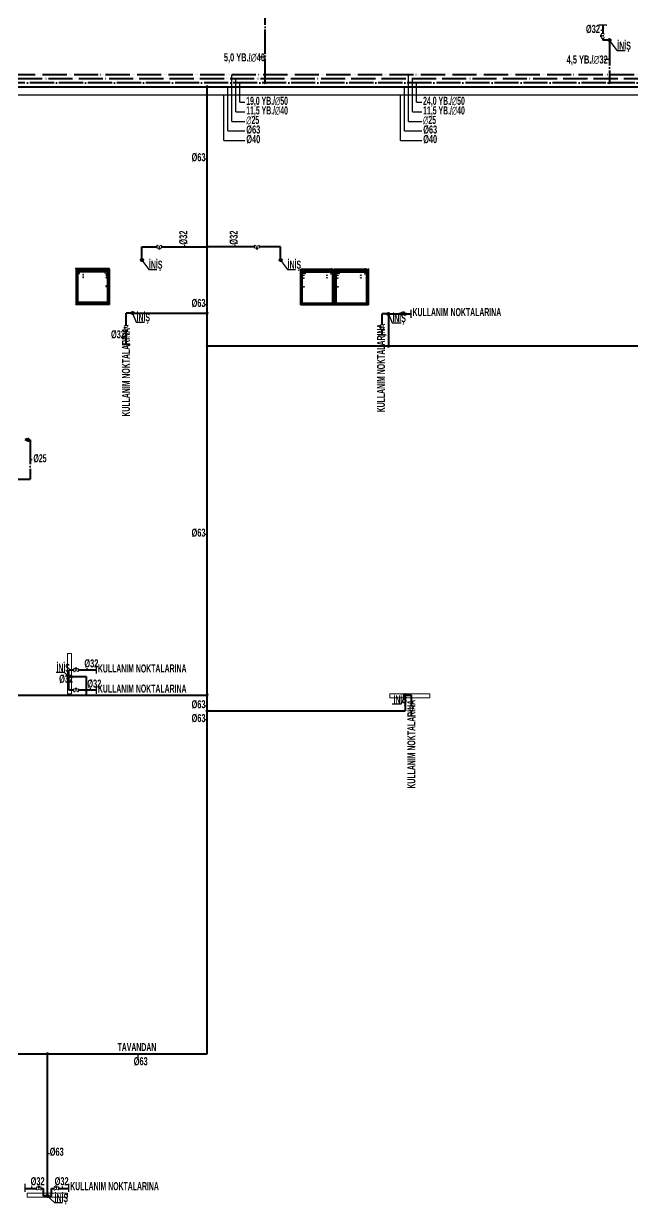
# Model space of a CAD drawing. Header units: centimetres. Extents: x 405464 to 563355, y 50011 to 66875.
# Drawn here: x 485541 to 487052, y 52165 to 55097 of the extents above; entities that cross this region are included whole.
import ezdxf
from ezdxf.enums import TextEntityAlignment as Align

# ---------------------------------------------------------------- set-up
doc = ezdxf.new("R2010")
doc.units = ezdxf.units.CM
for name, pattern in [('SICAKSU1', [75, 60, -6, 0, -3, 0, -6]), ('SIRKUL-1', [78, 60, -6, 0, -3, 0, -3, 0, -6]), ('SOGUKSU1', [72, 60, -6, 0, -6])]:
    doc.linetypes.add(name, pattern=pattern)
doc.layers.add('0-KRCN DI SU', color=41, linetype='D')
for name, color, linetype, lineweight in [('0-KRCN- KAPAMA YERLERİ MİMARİ', 3, 'Continuous', 20), ('0-KRCN-HVL-SANTRAL', 11, 'Continuous', 30), ('0-KRCN-IST-KÜRESEL VANA', 4, 'Continuous', 25), ('0-KRCN-SHT YUMUŞAK SU ÇAP', 201, 'Continuous', 30), ('0-KRCN-SHT-03CIHAZ', 120, 'Continuous', 30), ('0-KRCN-SHT-05CIHAZ', 171, 'Continuous', 40), ('0-KRCN-SHT-PROSES-BORU', 1, '0-Y_LINE', 40), ('0-KRCN-SHT-SICAKSU', 50, 'SICAKSU1', 40), ('0-KRCN-SHT-SIRKULASYON', 145, 'SIRKUL-1', 40), ('0-KRCN-SHT-SOGUKSU', 141, 'SOGUKSU1', 40), ('0-KRCN-SHT-YAZI-ÇAP-TEMSU', 81, 'Continuous', 30), ('0-MEK-SHT-SOGUKSU', 141, 'SOGUKSU1', 30), ('0-MEK-SHT-YAZI-ÇAP-TEMSU', 81, 'Continuous', 30), ('0-MEKANİK İSTERLER', 6, 'Continuous', 25)]:
    doc.layers.add(name, color=color, linetype=linetype, lineweight=lineweight)
doc.styles.add('BORU', font='AGENCYR.TTF')
doc.styles.add('CAP', font='ARIALNB.TTF')
doc.styles.get("Standard").update_dxf_attribs({"font": 'arial.ttf'})
doc.linetypes.add('0-Y_LINE', pattern='A,100,-0.5,["Y",BORU,S=9,R=0,X=0,Y=-4.5],-5', length=105.5)
doc.linetypes.add('D', pattern='A,12,-1,["D",Standard,S=1,R=0,X=-0.1,Y=-0.5],-1.6', length=14.6)

# ---------------------------------------------------------------- blocks, each defined once
blk = doc.blocks.new('0-MEK-SHT-ARAMUSLUK')
at = {"layer": '0-KRCN-SHT-SOGUKSU'}
h = blk.add_hatch(color=256, dxfattribs=at)
h.paths.add_polyline_path([(0, 5.1), (-2.6, 0.2), (-1, 1.1), (-1, -0.2, -0.203039), (1, -0.2), (1, 1.1), (2.6, 0.2)])
h.paths.add_polyline_path([(-2.5, -2.5, 1), (2.5, -2.5, 1)])
for p, q in [((-2.6, 0.2), (0, 5.1)), ((-1, 1.1), (-2.6, 0.2)), ((-1, 1.1), (-1, -0.2)), ((2.6, 0.2), (0, 5.1)), ((1, 1.1), (2.6, 0.2)), ((1, 1.1), (1, -0.2))]:
    blk.add_line(p, q, dxfattribs=at)
blk.add_circle((0, -2.5), 2.5, dxfattribs=at)
blk = doc.blocks.new('0-MEK-SHT-KÜRESELVANA')
at = {"layer": '0-KRCN-IST-KÜRESEL VANA'}
blk.add_hatch(color=256, dxfattribs=at).paths.add_polyline_path([(1.4, 0, 1), (-1.4, 0, 1)])
for p, q in [((-1.1, 0.9), (-4.2, 3)), ((-4.2, -3.1), (-4.2, 3)), ((-4.2, 3), (-4.2, -3.1)), ((-2.4, 4.6), (2.3, 4.6)), ((0, 4.6), (-2.4, 4.6)), ((0, 0), (0, 4.6)), ((2.3, 4.6), (0, 4.6)), ((1.1, 0.8), (4.3, 3)), ((4.3, -3.1), (4.3, 3)), ((4.3, 3), (4.3, -3.1)), ((-4.2, -3.1), (-1.1, -0.9)), ((4.3, -3.1), (1.1, -0.8))]:
    blk.add_line(p, q, dxfattribs=at)
for points in [[(-4.5, 3.7), (-5, 3.7), (-5, -3.8), (-4.5, -3.8)], [(4.6, 3.7), (5, 3.7), (5, -3.8), (4.6, -3.8)]]:
    blk.add_lwpolyline(points, close=True, dxfattribs=at)
blk.add_circle((0, 0), 1.42, dxfattribs=at)
blk.add_wipeout([(4.3, 3), (4.3, -3.1), (1.1, -0.9), (1.2, -0.8), (1.2, -0.7), (1.2, -0.7), (1.3, -0.6), (1.3, -0.5), (1.4, -0.4), (1.4, -0.3), (1.4, -0.2), (1.4, -0.1), (1.4, 0), (1.4, 0.1), (1.4, 0.2), (1.4, 0.2), (1.4, 0.3), (1.4, 0.4), (1.3, 0.5), (1.3, 0.6), (1.2, 0.7), (1.2, 0.7), (1.2, 0.8), (1.1, 0.8), (1.1, 0.9)]).dxf.layer = '0-KRCN-IST-KÜRESEL VANA'
blk.add_wipeout([(-4.2, 3), (-4.2, -3.1), (-1.1, -0.9), (-1.2, -0.8), (-1.2, -0.7), (-1.2, -0.7), (-1.3, -0.6), (-1.3, -0.5), (-1.4, -0.4), (-1.4, -0.3), (-1.4, -0.2), (-1.4, -0.1), (-1.4, 0), (-1.4, 0.1), (-1.4, 0.2), (-1.4, 0.2), (-1.4, 0.3), (-1.4, 0.4), (-1.3, 0.5), (-1.3, 0.6), (-1.2, 0.7), (-1.2, 0.7), (-1.2, 0.8), (-1.1, 0.8), (-1.1, 0.9)]).dxf.layer = '0-KRCN-IST-KÜRESEL VANA'
blk = doc.blocks.new('DONUT')
at = {"layer": '0-KRCN-SHT-03CIHAZ'}
blk.add_hatch(color=256, dxfattribs=at).paths.add_polyline_path([(2.5, 0, 1), (-2.5, 0, 1)])
blk.add_circle((0, 0), 2.5, dxfattribs=at)
blk = doc.blocks.new('SE2')
at = {"layer": '0-KRCN-HVL-SANTRAL', "color": 7, "linetype": 'Continuous'}
for p, q in [((270.7, 172.9), (270.7, 258.3)), ((270.7, 258.3), (270.9, 258.3)), ((273, 258.5), (270.9, 258.5)), ((270.9, 258.5), (270.9, 258.4)), ((273, 258.4), (270.9, 258.4)), ((270.9, 258.3), (270.9, 258.3)), ((270.9, 258.3), (273, 258.3)), ((270.9, 172.9), (270.9, 258.3)), ((273, 258.3), (273, 254.7)), ((273, 254.7), (273, 254.7)), ((273, 254.7), (273, 254.7)), ((273, 254.7), (273.2, 254.7)), ((273, 176.2), (273, 254.7)), ((273.1, 254.8), (273.1, 258.3)), ((273.1, 254.8), (273.2, 254.8)), ((273.2, 258.3), (273.3, 258.3)), ((273.2, 254.8), (273.2, 258.3)), ((273.2, 256.8), (273.3, 256.8)), ((273.9, 256.3), (273.2, 256.3)), ((352.7, 255.9), (273.2, 255.9)), ((273.2, 254.7), (273.2, 254.8)), ((273.2, 254.7), (273.2, 176.2)), ((275.8, 253.3), (273.2, 253.3)), ((273.3, 256.8), (273.3, 258.3)), ((352.6, 258.3), (273.3, 258.3)), ((273.3, 258.3), (273.3, 256.8)), ((352.6, 256.8), (273.3, 256.8)), ((273.4, 258.5), (352.5, 258.5)), ((273.4, 256.6), (273.4, 256.6)), ((352.5, 256.6), (273.4, 256.6)), ((275.9, 253.3), (273.6, 253.3)), ((273.6, 253.3), (273.6, 177.3)), ((273.9, 256.5), (273.9, 256.6)), ((351.9, 256.5), (273.9, 256.5)), ((273.9, 256.2), (273.9, 256.5)), ((351.9, 256.2), (273.9, 256.2)), ((274.2, 256.6), (274.2, 256.5)), ((274.2, 256.5), (351.6, 256.5)), ((276.1, 254), (275.8, 254)), ((275.8, 254), (275.8, 253.3)), ((275.9, 177.3), (275.9, 253.3)), ((276.1, 253.7), (276.1, 254)), ((276.1, 253.7), (349.7, 253.7)), ((276.1, 253.3), (276.1, 253.7)), ((349.7, 253.3), (276.1, 253.3)), ((349.7, 254), (350, 254)), ((349.7, 253.7), (349.7, 254)), ((349.7, 253.3), (349.7, 253.7)), ((352.3, 253.3), (349.9, 253.3)), ((349.9, 253.3), (349.9, 177.3)), ((350, 254), (350, 253.3)), ((352.7, 253.3), (350, 253.3)), ((351.6, 256.5), (351.6, 256.6)), ((351.9, 256.6), (351.9, 256.5)), ((351.9, 256.2), (351.9, 256.5)), ((352.7, 256.3), (351.9, 256.3)), ((352.3, 177.3), (352.3, 253.3)), ((352.5, 256.6), (352.5, 256.6)), ((352.7, 258.3), (352.6, 258.3)), ((352.6, 258.3), (352.6, 256.8)), ((352.6, 256.8), (352.6, 258.3)), ((352.7, 256.8), (352.6, 256.8)), ((352.7, 254.8), (352.7, 258.3)), ((352.7, 254.7), (352.7, 254.8)), ((352.8, 254.8), (352.7, 254.8)), ((352.9, 254.7), (352.7, 254.7)), ((352.7, 254.7), (352.7, 176.2)), ((354.9, 258.3), (352.8, 258.3)), ((352.8, 258.3), (352.8, 254.7)), ((352.8, 254.8), (352.8, 258.3)), ((352.9, 254.7), (352.8, 254.7)), ((352.9, 258.5), (354.9, 258.5)), ((352.9, 258.4), (354.9, 258.4)), ((352.9, 254.7), (352.9, 254.7)), ((352.9, 176.2), (352.9, 254.7)), ((354.9, 258.5), (354.9, 258.4)), ((354.9, 172.9), (354.9, 258.3)), ((354.9, 258.3), (354.9, 258.3)), ((355.1, 258.3), (354.9, 258.3)), ((355.1, 172.9), (355.1, 258.3)), ((273, 176.2), (273.2, 176.2)), ((273, 176.2), (273, 176.2)), ((273.2, 176.2), (273, 176.2)), ((273.2, 177.3), (275.8, 177.3)), ((273.2, 176.2), (273.2, 176.2)), ((273.2, 176.2), (273.2, 174.5)), ((273.6, 177.3), (275.9, 177.3)), ((275.8, 176.6), (275.8, 177.3)), ((276.1, 176.6), (275.8, 176.6)), ((276.1, 177.3), (349.7, 177.3)), ((276.1, 177.3), (276.1, 176.9)), ((276.1, 176.9), (276.1, 176.6)), ((349.7, 176.9), (276.1, 176.9)), ((349.7, 177.3), (349.7, 176.9)), ((349.7, 176.9), (349.7, 176.6)), ((349.7, 176.6), (350, 176.6)), ((349.9, 177.3), (352.3, 177.3)), ((350, 177.3), (352.7, 177.3)), ((350, 176.6), (350, 177.3)), ((352.7, 176.2), (352.7, 176.2)), ((352.9, 176.2), (352.7, 176.2)), ((352.7, 176.2), (352.7, 174.5)), ((352.7, 176.2), (352.9, 176.2)), ((352.9, 176.2), (352.9, 176.2)), ((270.7, 172.9), (270.9, 172.9)), ((270.9, 172.8), (270.9, 172.9)), ((270.9, 172.8), (272.7, 172.8)), ((270.9, 172.7), (270.9, 172.8)), ((272.8, 172.8), (270.9, 172.8)), ((270.9, 172.7), (272.7, 172.7)), ((272.8, 174.5), (272.8, 172.8)), ((273.2, 174.5), (272.8, 174.5)), ((272.8, 174.4), (273.8, 174.3)), ((273, 174.3), (272.8, 174.3)), ((273.7, 174.3), (272.8, 174.3)), ((272.8, 172.9), (272.8, 174.1)), ((272.9, 172.9), (272.9, 174.1)), ((273, 174.3), (273.6, 174.3)), ((273, 174.2), (273.6, 174.2)), ((273.2, 174.8), (274, 174.7)), ((273.2, 173.5), (273.2, 171.9)), ((273.3, 173.5), (273.3, 171.9)), ((273.3, 171.8), (275.3, 169.5)), ((274, 173.7), (273.4, 173.7)), ((274, 173.6), (273.4, 173.6)), ((274.2, 173.5), (273.4, 173.5)), ((273.4, 173.5), (273.4, 171.9)), ((273.4, 171.9), (275.4, 169.6)), ((273.4, 171.9), (275.4, 169.7)), ((273.5, 173.8), (273.5, 173.7)), ((352.3, 173.8), (273.5, 173.8)), ((273.7, 174.3), (273.6, 174.3)), ((273.6, 174.3), (273.6, 174.2)), ((273.8, 173.5), (274, 173.5)), ((274, 174.7), (273.9, 174.4)), ((274, 174.7), (274.2, 174.7)), ((274, 173.6), (274, 173.7)), ((274, 173.7), (274.2, 173.7)), ((274, 173.5), (274, 173.6)), ((274.1, 173.5), (274.1, 173.6)), ((274.2, 173.6), (274.1, 173.6)), ((274.2, 174.7), (352.7, 174.7)), ((274.2, 174.7), (275, 174.7)), ((274.2, 174.7), (274.2, 174.5)), ((351.7, 174.5), (274.2, 174.5)), ((274.2, 174.5), (274.2, 174.5)), ((274.2, 173.7), (351.7, 173.7)), ((274.2, 173.7), (274.2, 173.5)), ((274.2, 173.5), (274.2, 173.5)), ((274.2, 173.5), (274.2, 173.5)), ((274.2, 173.5), (274.2, 173.5)), ((351.7, 173.5), (274.2, 173.5)), ((275, 174.5), (275, 174.7)), ((275.4, 174.5), (275.5, 174.5)), ((275.4, 169.7), (275.5, 169.7)), ((275.5, 169.7), (275.5, 169.7)), ((275.5, 169.7), (350.4, 169.7)), ((275.5, 169.7), (275.5, 169.5)), ((275.5, 169.6), (275.5, 169.6)), ((275.5, 169.6), (275.5, 169.5)), ((275.5, 169.5), (275.5, 169.5)), ((350.4, 169.5), (275.5, 169.5)), ((275.8, 169.5), (275.8, 169.3)), ((278.6, 169.3), (275.8, 169.3)), ((275.8, 169.3), (278.6, 169.3)), ((275.8, 169.3), (276.1, 169)), ((278.3, 169), (276.1, 169)), ((276.2, 169), (278.3, 169)), ((278.3, 169), (278.6, 169.3)), ((278.6, 169.3), (278.6, 169.5)), ((315.3, 169.5), (315.3, 169)), ((315.9, 169), (315.3, 169)), ((315.9, 169), (315.9, 169.5)), ((333.4, 169), (315.9, 169)), ((333.4, 169.5), (333.4, 169)), ((334, 169), (333.4, 169)), ((334, 169), (334, 169.5)), ((350.4, 169.7), (350.4, 169.5)), ((350.4, 169.7), (350.4, 169.7)), ((350.4, 169.7), (350.5, 169.7)), ((350.4, 169.6), (350.4, 169.5)), ((350.4, 169.6), (350.4, 169.6)), ((350.4, 169.5), (350.4, 169.5)), ((350.5, 169.6), (352.5, 171.9)), ((350.5, 169.7), (352.5, 171.9)), ((350.5, 169.5), (352.6, 171.8)), ((351, 170.2), (351, 170.3)), ((351.7, 169.6), (351.1, 170.2)), ((351.2, 170.3), (351.4, 170.1)), ((352.4, 169.6), (351.4, 170.5)), ((351.4, 170.1), (351.6, 170.3)), ((351.7, 173.5), (351.7, 173.7)), ((351.7, 173.7), (351.8, 173.7)), ((351.7, 173.5), (351.7, 173.6)), ((351.7, 173.6), (351.7, 173.6)), ((352.5, 173.5), (351.7, 173.5)), ((351.7, 173.5), (351.7, 173.5)), ((351.7, 173.5), (351.7, 173.5)), ((351.7, 173.5), (351.7, 173.5)), ((352, 169.9), (351.7, 169.6)), ((351.7, 169.6), (352, 169.9)), ((351.7, 169.6), (351.7, 169.6)), ((352.4, 173.7), (351.8, 173.7)), ((351.8, 173.6), (351.8, 173.7)), ((352.4, 173.6), (351.8, 173.6)), ((351.8, 173.5), (351.8, 173.6)), ((351.8, 173.5), (352, 173.5)), ((352, 171.3), (351.9, 171.3)), ((352, 171.3), (352, 171.3)), ((352.1, 174.3), (352.2, 174.3)), ((352.2, 174.3), (352.2, 174.2)), ((352.2, 174.3), (352.8, 174.3)), ((352.2, 174.2), (352.8, 174.2)), ((352.3, 173.8), (352.3, 173.7)), ((352.4, 171.6), (352.6, 171.4)), ((352.5, 171.9), (352.5, 173.5)), ((352.5, 171.9), (352.5, 173.5)), ((352.6, 171.9), (352.6, 173.5)), ((352.6, 171.4), (353.5, 172.5)), ((352.7, 174.5), (352.7, 174.3)), ((352.7, 174.5), (353.1, 174.5)), ((352.9, 172.9), (352.9, 174.1)), ((353.4, 170.2), (352.9, 169.6)), ((353, 172.9), (353, 174.1)), ((353, 172.7), (353.1, 172.7)), ((353, 172), (353, 172.7)), ((353.1, 174.5), (353.1, 172.8)), ((353.1, 172.8), (354.9, 172.8)), ((354.9, 172.8), (353.1, 172.8)), ((354.9, 172.7), (353.1, 172.7)), ((353.1, 172.7), (353.1, 172.1)), ((353.4, 170.7), (353.6, 170.9)), ((354, 172.5), (354.6, 172)), ((354.6, 171.5), (354.1, 170.9)), ((354.2, 170.9), (354.1, 170.9)), ((354.2, 171), (354.2, 170.9)), ((354.5, 172.7), (354.5, 172)), ((354.5, 172.7), (354.5, 172)), ((354.5, 172.1), (354.5, 172.7)), ((354.5, 171.4), (354.5, 171.3)), ((354.5, 171.4), (354.5, 171.3)), ((354.5, 171.3), (354.5, 171.3)), ((354.5, 171.3), (354.5, 171.3)), ((354.5, 171.3), (354.5, 171.3)), ((354.9, 172.8), (354.9, 172.9)), ((355.1, 172.9), (354.9, 172.9)), ((354.9, 172.7), (354.9, 172.8))]:
    blk.add_line(p, q, dxfattribs=at)
blk.add_lwpolyline([(270.7, 258.5), (355.1, 258.5), (355.1, 169.5), (270.7, 169.5)], close=True, dxfattribs=at)
for centre, radius in [((274, 251.9), 0.35), ((351.8, 251.9), 0.35), ((274, 227.5), 0.35), ((346.6, 213.3), 0.9), ((351.8, 227.5), 0.35), ((274, 203.1), 0.35), ((274, 178.7), 0.35), ((279.2, 181.3), 0.9), ((289.2, 190.8), 0.9), ((289.2, 184.8), 0.9), ((343.6, 180.4), 0.9), ((346.8, 191.8), 0.9), ((346.8, 185), 0.9), ((348.3, 180.4), 0.9), ((351.8, 203.1), 0.35), ((351.8, 178.7), 0.35)]:
    blk.add_circle(centre, radius, dxfattribs=at)
for centre, radius, start, end in [((270.9, 258.3), 0.2, 90, 180), ((270.9, 258.3), 0.1, 90, 180), ((273, 258.3), 0.2, 0, 90), ((273, 258.3), 0.1, 0, 90), ((273.4, 258.3), 0.2, 90, 180), ((273.4, 256.8), 0.2, 180, 270), ((273.4, 258.3), 0.1, 157.5, 180), ((352.5, 258.3), 0.2, 0, 90), ((352.5, 256.8), 0.2, 270, 0), ((352.5, 258.3), 0.1, 0, 32.8923), ((352.9, 258.3), 0.2, 90, 180), ((352.9, 258.3), 0.1, 90, 180), ((354.9, 258.3), 0.2, 0, 90), ((354.9, 258.3), 0.1, 0, 90), ((270.9, 172.9), 0.2, 180, 270), ((270.9, 172.9), 0.1, 180, 270), ((272.7, 172.9), 0.2, 270, 0), ((272.7, 172.9), 0.1, 270, 0), ((273, 174.1), 0.2, 90, 180), ((273, 174.1), 0.1, 90, 180), ((273.4, 173.5), 0.2, 90, 180), ((273.4, 171.9), 0.2, 180, 222), ((273.4, 173.5), 0.1, 90, 180), ((273.4, 171.9), 0.1, 180, 222), ((274.2, 173.8), 0.65, 90, 180), ((273.8, 173.3), 0.2, 90, 112.3795), ((274, 173.6), 0.1, 0, 90), ((275, 174), 0.7, 50.2113, 90), ((275.5, 169.7), 0.2, 222, 270), ((275.5, 169.7), 0.1, 222, 270), ((275, 174), 0.7, 45.9033, 50.2113), ((275.9, 169.3), 0.05, 180, 225), ((276.2, 169), 0.05, 225, 270), ((278.3, 169), 0.05, 270, 315), ((278.6, 169.3), 0.05, 315, 0), ((350.4, 169.7), 0.1, 270, 318), ((350.4, 169.7), 0.2, 270, 318), ((351.7, 173.8), 0.65, 0, 90), ((351.8, 173.6), 0.1, 90, 180), ((352, 173.3), 0.2, 67.6205, 90), ((352.4, 173.5), 0.2, 0, 90), ((352.4, 173.5), 0.1, 0, 90), ((352.7, 169.9), 0.381, 228, 318), ((352.4, 171.9), 0.1, 318, 0), ((352.4, 171.9), 0.2, 318, 0), ((352.8, 174.1), 0.2, 0, 90), ((352.8, 174.1), 0.1, 0, 90), ((353.1, 172.9), 0.2, 180, 270), ((353.1, 172.9), 0.1, 180, 270), ((353.2, 170.4), 0.381, 318, 48), ((353.8, 172.2), 0.381, 48, 138), ((353.8, 171.2), 0.381, 228, 318), ((354.2, 171.3), 0.38, 270, 0), ((354.2, 171.3), 0.3, 275.5701, 0), ((354.2, 171.3), 0.38, 270, 0), ((354.3, 171.7), 0.381, 318, 48), ((354.9, 172.9), 0.1, 270, 0), ((354.9, 172.9), 0.2, 270, 0)]:
    blk.add_arc(centre, radius, start, end, dxfattribs=at)
for centre, major_axis, start_param, end_param in [((273.4, 256.8), (0, 0.2), 1.570796, 3.141593), ((352.5, 256.8), (0, -0.2), 0, 1.570796)]:
    blk.add_ellipse(centre, major_axis=major_axis, ratio=0.5, start_param=start_param, end_param=end_param, dxfattribs=at)
for points in [[(273.4, 258.5), (273.4, 258.5), (273.4, 258.5), (273.3, 258.4), (273.3, 258.4), (273.3, 258.4), (273.3, 258.4), (273.3, 258.3), (273.3, 258.3), (273.3, 258.3)], [(352.6, 258.3), (352.6, 258.3), (352.6, 258.3), (352.5, 258.4), (352.5, 258.4), (352.5, 258.4), (352.5, 258.4), (352.5, 258.5), (352.5, 258.5), (352.5, 258.5)]]:
    blk.add_open_spline(points, degree=3, knots=[0, 0, 0, 0, 0.25, 0.25, 0.5, 0.5, 0.75, 0.75, 1, 1, 1, 1], dxfattribs=at)
blk.add_point((270.7, 169.5), dxfattribs=at)

msp = doc.modelspace()

# ---------------------------------------------------------------- hatches: boundary and pattern name
at = {"layer": '0-KRCN-SHT-PROSES-BORU'}
h = msp.add_hatch(color=256, dxfattribs=at)
h.dxf.hatch_style = 1
edge = h.paths.add_edge_path()
edge.add_arc((485834.4, 54509.6), 3, 270, 630)
edge = h.paths.add_edge_path(flags=16)
edge.add_arc((485834.4, 54509.6), 1.8, 270, 630)
h = msp.add_hatch(color=256, dxfattribs=at)
h.dxf.hatch_style = 1
edge = h.paths.add_edge_path()
edge.add_arc((486178.6, 54509.6), 3, 270, 630)
edge = h.paths.add_edge_path(flags=16)
edge.add_arc((486178.6, 54509.6), 1.8, 270, 630)
h = msp.add_hatch(color=256, dxfattribs=at)
h.dxf.hatch_style = 1
edge = h.paths.add_edge_path()
edge.add_arc((485811.3, 54377.8), 3, 0, 360)
edge = h.paths.add_edge_path(flags=16)
edge.add_arc((485811.3, 54377.8), 1.8, 0, 360)
h = msp.add_hatch(color=256, dxfattribs=at)
h.dxf.hatch_style = 1
edge = h.paths.add_edge_path()
edge.add_arc((486446.6, 54375.9), 3, 0, 360)
edge = h.paths.add_edge_path(flags=16)
edge.add_arc((486446.6, 54375.9), 1.8, 0, 360)
h = msp.add_hatch(color=256, dxfattribs=at)
h.dxf.hatch_style = 1
edge = h.paths.add_edge_path(flags=17)
edge.add_arc((485652.7, 53475.6), 1.8, 0, 360)
edge = h.paths.add_edge_path()
edge.add_arc((485652.7, 53475.6), 3, 0, 360)
h = msp.add_hatch(color=256, dxfattribs=at)
h.dxf.hatch_style = 1
edge = h.paths.add_edge_path()
edge.add_arc((486487.7, 53429.4), 3, 0, 360)
edge = h.paths.add_edge_path(flags=16)
edge.add_arc((486487.7, 53429.4), 1.8, 0, 360)
h = msp.add_hatch(color=256, dxfattribs=at)
h.dxf.hatch_style = 1
edge = h.paths.add_edge_path()
edge.add_arc((485599.7, 52185.6), 3, 0, 360)
edge = h.paths.add_edge_path(flags=16)
edge.add_arc((485599.7, 52185.6), 1.8, 0, 360)
at = {"layer": '0-KRCN-SHT-SOGUKSU'}
h = msp.add_hatch(color=256, dxfattribs=at)
h.dxf.hatch_style = 1
edge = h.paths.add_edge_path(flags=17)
edge.add_arc((486995.3, 55055.6), 1.8, -270, 90, ccw=False)
edge = h.paths.add_edge_path()
edge.add_arc((486995.3, 55055.6), 3, -270, 90, ccw=False)

# ---------------------------------------------------------------- linework, layer by layer
at = {"layer": '0-KRCN DI SU', "linetype": 'D', "ltscale": 5}
msp.add_line((483743.7, 54919.8), (494869, 54919.8), dxfattribs=at)
at = {"layer": '0-KRCN- KAPAMA YERLERİ MİMARİ'}
msp.add_lwpolyline([(486449.7, 53422.6), (486549.7, 53422.6), (486549.7, 53432.6), (486449.7, 53432.6)], close=True, dxfattribs=at)
at = {"layer": '0-KRCN-SHT YUMUŞAK SU ÇAP', "linetype": 'Continuous'}
for p, q in [((486978.7, 55079.5), (486973.7, 55079.5)), ((486037.4, 54806.2), (486037.4, 54919.8)), ((486047.4, 54830), (486047.4, 54939.8)), ((486476.6, 54806.2), (486476.6, 54919.8)), ((486486.6, 54830), (486486.6, 54939.8)), ((486047.4, 54830), (486089.9, 54830)), ((486486.6, 54830), (486529.1, 54830)), ((486037.4, 54806.2), (486089.9, 54806.2)), ((486476.6, 54806.2), (486529.1, 54806.2)), ((485996.5, 54760.1), (485991.5, 54760.1)), ((485941, 54542.4), (485941, 54547.4)), ((486066.1, 54542.4), (486066.1, 54547.4)), ((485996.5, 54398.2), (485991.5, 54398.2)), ((485795.4, 54320.1), (485790.4, 54320.1)), ((485996.5, 53827.9), (485991.5, 53827.9)), ((485698.6, 53491.5), (485698.6, 53496.5)), ((485652.7, 53466.3), (485647.7, 53466.3)), ((485707, 53441.5), (485707, 53446.5)), ((485996.5, 53401.8), (485991.5, 53401.8)), ((485996.5, 53367.6), (485991.5, 53367.6)), ((485824, 52538.8), (485824, 52524.8)), ((485599.7, 52290.9), (485604.7, 52290.9)), ((485560.7, 52204.5), (485560.7, 52209.5)), ((485637.4, 52204.5), (485637.4, 52209.5))]:
    msp.add_line(p, q, dxfattribs=at)
at = {"layer": '0-KRCN-SHT-PROSES-BORU'}
for p, q in [((483743.7, 54939.8), (496307.6, 54939.8)), ((485996.5, 52538.8), (485996.5, 54939.8)), ((485834.4, 54512.6), (485834.4, 54542.4)), ((485834.4, 54542.4), (485996.5, 54542.4)), ((485834.4, 54542.4), (485996.5, 54542.4)), ((486178.6, 54542.4), (485996.5, 54542.4)), ((486178.6, 54512.6), (486178.6, 54542.4)), ((485795.4, 54299.7), (485795.4, 54377.8)), ((485808.3, 54377.8), (485795.4, 54377.8)), ((485814.3, 54377.8), (485996.5, 54377.8)), ((486430.7, 54324), (486430.7, 54375.9)), ((486443.6, 54375.9), (486430.7, 54375.9)), ((487455.7, 54295.9), (485996.5, 54295.9)), ((485720.9, 53491.5), (485652.7, 53491.5)), ((485695.6, 53475.6), (485695.6, 53429.6)), ((485652.7, 53441.5), (485652.7, 53472.6)), ((485302.3, 53429.6), (485996.5, 53429.6)), ((485720.9, 53441.5), (485652.7, 53441.5)), ((486490.7, 53429.4), (486503.6, 53429.4)), ((486503.6, 53377.5), (486503.6, 53429.4)), ((484551.1, 52538.8), (485996.5, 52538.8)), ((485599.7, 52188.6), (485599.7, 52538.8)), ((485543.5, 52204.5), (485589.7, 52204.5)), ((485596.7, 52185.6), (485589.7, 52185.6)), ((485602.7, 52185.6), (485609.7, 52185.6)), ((485609.7, 52204.5), (485652.2, 52204.5))]:
    msp.add_line(p, q, dxfattribs=at)
for centre, radius in [((485834.4, 54509.6), 3), ((485834.4, 54509.6), 1.8), ((486178.6, 54509.6), 3), ((486178.6, 54509.6), 1.8), ((485811.3, 54377.8), 3), ((485811.3, 54377.8), 1.8), ((486446.6, 54375.9), 3), ((486446.6, 54375.9), 1.8), ((485652.7, 53475.6), 3), ((485652.7, 53475.6), 1.8), ((486487.7, 53429.4), 3), ((486487.7, 53429.4), 1.8), ((485599.7, 52185.6), 3), ((485599.7, 52185.6), 1.8)]:
    msp.add_circle(centre, radius, dxfattribs=at)
at = {"layer": '0-KRCN-SHT-SICAKSU'}
msp.add_line((493859.1, 54959.8), (483743.7, 54959.8), dxfattribs=at)
at = {"layer": '0-KRCN-SHT-SIRKULASYON'}
msp.add_line((493869.1, 54969.8), (484846.3, 54969.8), dxfattribs=at)
at = {"layer": '0-KRCN-SHT-SOGUKSU'}
for p, q in [((486140.6, 54949.8), (486140.6, 56655.8)), ((486978.7, 55094), (486978.7, 55055.6)), ((486992.3, 55055.6), (486978.7, 55055.6)), ((494700.7, 54949.8), (483743.7, 54949.8)), ((485552.2, 54063), (485557.2, 54063)), ((485557.2, 54063), (485557.2, 53965.2)), ((485156, 53965.2), (485557.2, 53965.2))]:
    msp.add_line(p, q, dxfattribs=at)
for radius in [3, 1.8]:
    msp.add_circle((486995.3, 55055.6), radius, dxfattribs=at)
at = {"layer": '0-KRCN-SHT-YAZI-ÇAP-TEMSU', "linetype": 'Continuous'}
for p, q in [((486968.7, 55094), (486988.7, 55094)), ((487014.4, 55029.6), (487034.6, 55029.6)), ((486057.4, 54853.7), (486057.4, 54969.8)), ((486496.6, 54853.7), (486496.6, 54969.8)), ((486067.4, 54877.5), (486067.4, 54959.8)), ((486077.4, 54901.2), (486077.4, 54949.7)), ((486506.6, 54877.5), (486506.6, 54959.8)), ((486516.6, 54901.2), (486516.6, 54949.7)), ((486077.4, 54901.2), (486089.9, 54901.2)), ((486516.6, 54901.2), (486529.1, 54901.2)), ((486057.4, 54853.7), (486089.9, 54853.7)), ((486067.4, 54877.5), (486089.9, 54877.5)), ((486496.6, 54853.7), (486529.1, 54853.7)), ((486506.6, 54877.5), (486529.1, 54877.5)), ((485834.4, 54509.6), (485851.4, 54486.3)), ((486178.6, 54509.6), (486195.6, 54486.3)), ((485851.4, 54486.3), (485871.6, 54486.3)), ((486195.6, 54486.3), (486215.9, 54486.3)), ((485811.3, 54377.8), (485820.5, 54355.6)), ((485820.5, 54355.6), (485840.7, 54355.6)), ((486446.6, 54375.9), (486455.8, 54353.7)), ((486455.8, 54353.7), (486478.4, 54353.7)), ((485785.4, 54299.7), (485805.4, 54299.7)), ((486420.7, 54324), (486440.7, 54324)), ((485557.2, 54014.1), (485562.2, 54014.1)), ((485641.8, 53485.4), (485621.5, 53485.4)), ((485652.7, 53475.6), (485641.8, 53485.4)), ((485720.9, 53502.8), (485720.9, 53482.8)), ((485720.9, 53452.8), (485720.9, 53432.8)), ((486487.7, 53429.4), (486478.5, 53407.2)), ((486478.5, 53407.2), (486455.9, 53407.2)), ((486513.6, 53377.5), (486493.6, 53377.5)), ((485543.5, 52215.8), (485543.5, 52195.8)), ((485652.2, 52215.8), (485652.2, 52195.8)), ((485599.7, 52185.6), (485617, 52169.2)), ((485617, 52169.2), (485637.2, 52169.2))]:
    msp.add_line(p, q, dxfattribs=at)
at = {"layer": '0-MEK-SHT-YAZI-ÇAP-TEMSU', "linetype": 'Continuous'}
for p, q in [((486140.6, 55012.9), (486127.7, 55012.9)), ((486995.3, 55007.5), (486982.4, 55007.5))]:
    msp.add_line(p, q, dxfattribs=at)

# ---------------------------------------------------------------- block references
at = {"layer": '0-KRCN-SHT-05CIHAZ', "xscale": -1}
for p in [(485996.5, 54939.8), (485996.5, 54542.4), (485996.5, 54377.8), (485996.5, 54295.9), (486446.6, 54295.9), (485996.5, 53429.6), (485599.7, 52538.8)]:
    msp.add_blockref('DONUT', p, dxfattribs=at)
at = {"layer": '0-KRCN-SHT-05CIHAZ'}
for p in [(486140.6, 54949.8), (486995.3, 54949.8), (485996.5, 53390.1)]:
    msp.add_blockref('DONUT', p, dxfattribs=at)
at = {"layer": '0-KRCN-SHT-05CIHAZ', "xscale": -1, "rotation": 89.99999999999991}
msp.add_blockref('0-MEK-SHT-ARAMUSLUK', (485549.7, 54063, 0), dxfattribs=at)
at = {"layer": '0-MEKANİK İSTERLER', "color": 4, "xscale": -1, "rotation": 180}
msp.add_blockref('SE2', (485399.2, 54658), dxfattribs=at)
at = {"layer": '0-MEKANİK İSTERLER', "color": 4, "rotation": 180}
for p in [(486583, 54656.5), (486667.4, 54656.5)]:
    msp.add_blockref('SE2', p, dxfattribs=at)

# ---------------------------------------------------------------- texts
at = {"layer": '0-KRCN-SHT YUMUŞAK SU ÇAP', "linetype": 'Continuous', "style": 'CAP', "width": 0.7}
for s, p in [('Ø32', (486937, 55073.4)), ('Ø63', (486093.6, 54823.6)), ('Ø63', (486532.8, 54823.6)), ('Ø40', (486093.6, 54799.9)), ('Ø40', (486532.8, 54799.9)), ('Ø63', (485957.6, 54754.9)), ('Ø63', (485957.6, 54393)), ('Ø32', (485757.6, 54315.2)), ('Ø63', (485957.6, 53822.7)), ('Ø32', (485691.5, 53498.2)), ('Ø32', (485698.8, 53447.9)), ('Ø63', (485957.6, 53396.6)), ('Ø63', (485957.6, 53362.4)), ('Ø63', (485814, 52510.3)), ('Ø63', (485605.5, 52285.7)), ('Ø32', (485558, 52212.3)), ('Ø32', (485617.6, 52212.4))]:
    msp.add_text(s, height=20, dxfattribs=at).set_placement(p)
for p in [(485947.1, 54547.9), (486072.2, 54547.9)]:
    msp.add_text('Ø32', height=20, rotation=90, dxfattribs=at).set_placement(p)
at = {"layer": '0-KRCN-SHT-YAZI-ÇAP-TEMSU', "linetype": 'Continuous', "style": 'CAP', "width": 0.6}
for s, p in [('İNİŞ', (487015, 55031.8)), ('19,0 YB./∅50', (486093.4, 54894.9)), ('24,0 YB./∅50', (486532.6, 54894.9)), ('11,5 YB./∅40', (486093.4, 54871.1)), ('11,5 YB./∅40', (486532.6, 54871.1)), ('∅25', (486093.5, 54847.4)), ('∅25', (486532.6, 54847.4)), ('İNİŞ', (485852, 54488.1)), ('İNİŞ', (486196.2, 54488.1)), ('KULLANIM NOKTALARINA', (486506.4, 54370.3)), ('İNİŞ', (485821.1, 54357.3)), ('İNİŞ', (486456.4, 54355.4)), ('Ø25', (485565.1, 54007.4)), ('İNİŞ', (485622.2, 53487.1)), ('KULLANIM NOKTALARINA', (485725, 53485.6)), ('KULLANIM NOKTALARINA', (485725, 53435.6)), ('İNİŞ', (486459, 53408.9)), ('TAVANDAN', (485773.9, 52545.4)), ('KULLANIM NOKTALARINA', (485656.3, 52200.2)), ('İNİŞ', (485617.6, 52170.9))]:
    msp.add_text(s, height=20, dxfattribs=at).set_placement(p)
for p in [(485804.7, 54120.9), (486438, 54131.6), (486513.4, 53197.3)]:
    msp.add_text('KULLANIM NOKTALARINA', height=20, rotation=90, dxfattribs=at).set_placement(p)
at = {"layer": '0-MEK-SHT-YAZI-ÇAP-TEMSU', "linetype": 'Continuous', "style": 'CAP', "width": 0.7}
for s, p in [('5,0 YB./∅40', (486038, 55012.9)), ('4,5 YB./∅32', (486889.2, 55007.5))]:
    msp.add_text(s, height=20, dxfattribs=at).set_placement(p, align=Align.MIDDLE_LEFT)

# ---------------------------------------------------------------- next in the draw order: block references
at = {"layer": '0-MEK-SHT-SOGUKSU'}
for p, rotation in [((486978.7, 55066.3), 90.00000000000021), ((485877.6, 54542.4), 180), ((486120, 54542.4), 180), ((486503.6, 53396.6), 270.0000000000002)]:
    msp.add_blockref('0-MEK-SHT-KÜRESELVANA', p, dxfattribs=dict(at, rotation=rotation))
for p in [(486484.1, 54375.9), (485670.7, 53491.5)]:
    msp.add_blockref('0-MEK-SHT-KÜRESELVANA', p, dxfattribs=at)
at = {"layer": '0-MEK-SHT-SOGUKSU', "xscale": -1}
for p, rotation in [((485795.4, 54341.7), 89.99999999999972), ((486430.7, 54343.1), 89.99999999999973), ((485578.1, 52204.5), 359.9999999999999), ((485621.9, 52204.5), 359.9999999999999)]:
    msp.add_blockref('0-MEK-SHT-KÜRESELVANA', p, dxfattribs=dict(at, rotation=rotation))

# ---------------------------------------------------------------- next in the draw order: linework, layer by layer
at = {"layer": '0-KRCN- KAPAMA YERLERİ MİMARİ'}
msp.add_lwpolyline([(485549.7, 52182.6), (485649.7, 52182.6), (485649.7, 52192.6), (485549.7, 52192.6)], close=True, dxfattribs=at)
at = {"layer": '0-KRCN-SHT-PROSES-BORU'}
for p, q in [((486446.6, 54372.9), (486446.6, 54295.9)), ((486449.6, 54375.9), (486502.3, 54375.9)), ((485652.7, 53478.6), (485652.7, 53491.5)), ((485655.7, 53475.6), (485695.6, 53475.6)), ((486487.7, 53426.4), (486487.7, 53390.1)), ((485996.5, 53390.1), (486487.7, 53390.1)), ((485589.7, 52185.6), (485589.7, 52204.5)), ((485609.7, 52185.6), (485609.7, 52204.5))]:
    msp.add_line(p, q, dxfattribs=at)
at = {"layer": '0-KRCN-SHT-SOGUKSU'}
msp.add_line((486995.3, 55052.6), (486995.3, 54949.8), dxfattribs=at)
at = {"layer": '0-KRCN-SHT-YAZI-ÇAP-TEMSU', "linetype": 'Continuous'}
for p, q in [((487014.4, 55029.6), (486995.3, 55055.6)), ((486502.3, 54385.9), (486502.3, 54365.9))]:
    msp.add_line(p, q, dxfattribs=at)

# ---------------------------------------------------------------- next in the draw order: texts
at = {"layer": '0-KRCN-SHT YUMUŞAK SU ÇAP', "linetype": 'Continuous', "style": 'CAP', "width": 0.7}
msp.add_text('Ø32', height=20, dxfattribs=at).set_placement((485628.8, 53460))

# ---------------------------------------------------------------- next in the draw order: block references
at = {"layer": '0-MEK-SHT-SOGUKSU'}
msp.add_blockref('0-MEK-SHT-KÜRESELVANA', (485670.7, 53441.5), dxfattribs=at)

# ---------------------------------------------------------------- next in the draw order: linework, layer by layer
at = {"layer": '0-KRCN- KAPAMA YERLERİ MİMARİ'}
msp.add_lwpolyline([(485649.7, 53532.6), (485649.7, 53432.6), (485659.7, 53432.6), (485659.7, 53532.6)], close=True, dxfattribs=at)

doc.saveas('drawing.dxf')
